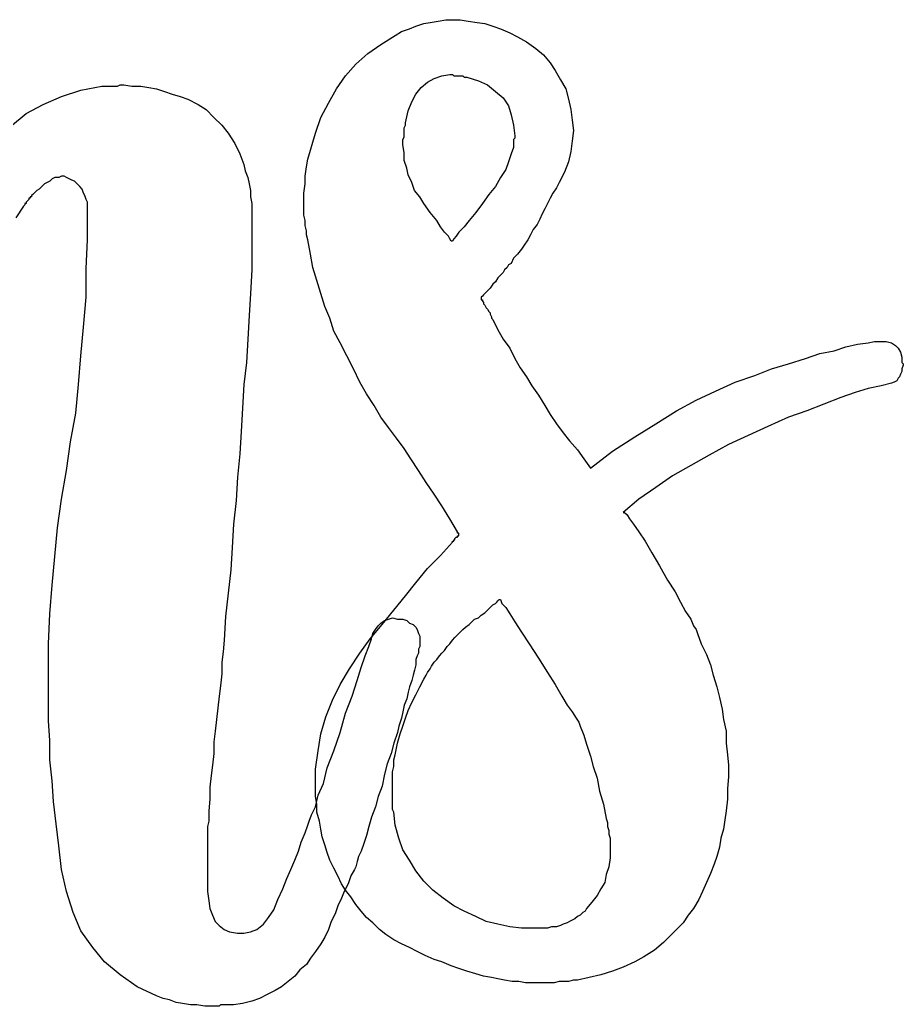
# Model space of a CAD drawing. Extents: x -3.57 to 4.11, y -0.34 to 0.79.
# Drawn here: x 3.45 to 4.112, y -0.197 to 0.542 of the extents above; entities that cross this region are included whole.
import ezdxf

# ---------------------------------------------------------------- set-up
doc = ezdxf.new("R2010")
doc.units = 0

msp = doc.modelspace()

# ---------------------------------------------------------------- linework, layer by layer
at = {"color": 0}
for p, q in [((3.752441, 0.539063, 0.5), (3.757324, 0.540039, 0.5)), ((3.757324, 0.540039, 0.5), (3.763184, 0.541016, 0.5)), ((3.763184, 0.541016, 0.5), (3.769043, 0.541992, 0.5)), ((3.769043, 0.541992, 0.5), (3.773926, 0.541992, 0.5)), ((3.773926, 0.541992, 0.5), (3.779785, 0.541992, 0.5)), ((3.779785, 0.541992, 0.5), (3.785645, 0.541016, 0.5)), ((3.785645, 0.541016, 0.5), (3.79248, 0.540039, 0.5)), ((3.79248, 0.540039, 0.5), (3.79834, 0.539063, 0.5)), ((3.730957, 0.530273, 0.5), (3.73584, 0.533203, 0.5)), ((3.73584, 0.533203, 0.5), (3.741699, 0.535156, 0.5)), ((3.741699, 0.535156, 0.5), (3.746582, 0.537109, 0.5)), ((3.746582, 0.537109, 0.5), (3.752441, 0.539063, 0.5)), ((3.79834, 0.539063, 0.5), (3.804199, 0.537109, 0.5)), ((3.804199, 0.537109, 0.5), (3.810059, 0.535156, 0.5)), ((3.810059, 0.535156, 0.5), (3.816895, 0.532227, 0.5)), ((3.720215, 0.523438, 0.5), (3.730957, 0.530273, 0.5)), ((3.816895, 0.532227, 0.5), (3.822754, 0.529297, 0.5)), ((3.822754, 0.529297, 0.5), (3.82959, 0.525391, 0.5)), ((3.82959, 0.525391, 0.5), (3.836426, 0.520508, 0.5)), ((3.710449, 0.516602, 0.5), (3.720215, 0.523438, 0.5)), ((3.836426, 0.520508, 0.5), (3.842285, 0.515625, 0.5)), ((3.70166, 0.508789, 0.5), (3.710449, 0.516602, 0.5)), ((3.842285, 0.515625, 0.5), (3.847168, 0.509766, 0.5)), ((3.693848, 0.5, 0.5), (3.70166, 0.508789, 0.5)), ((3.847168, 0.509766, 0.5), (3.851074, 0.503906, 0.5)), ((3.851074, 0.503906, 0.5), (3.85498, 0.49707, 0.5)), ((3.687012, 0.490234, 0.5), (3.693848, 0.5, 0.5)), ((3.755371, 0.495117, 0.5), (3.760254, 0.498047, 0.5)), ((3.760254, 0.498047, 0.5), (3.766113, 0.5, 0.5)), ((3.766113, 0.5, 0.5), (3.771973, 0.500977, 0.5)), ((3.771973, 0.500977, 0.5), (3.773926, 0.500977, 0.5)), ((3.773926, 0.500977, 0.5), (3.774902, 0.5, 0.5)), ((3.774902, 0.5, 0.5), (3.776855, 0.5, 0.5)), ((3.776855, 0.5, 0.5), (3.777832, 0.5, 0.5)), ((3.777832, 0.5, 0.5), (3.779785, 0.5, 0.5)), ((3.779785, 0.5, 0.5), (3.781738, 0.5, 0.5)), ((3.781738, 0.5, 0.5), (3.782715, 0.499023, 0.5)), ((3.782715, 0.499023, 0.5), (3.784668, 0.499023, 0.5)), ((3.784668, 0.499023, 0.5), (3.793457, 0.496094, 0.5)), ((3.793457, 0.496094, 0.5), (3.800293, 0.493164, 0.5)), ((3.85498, 0.49707, 0.5), (3.858887, 0.490234, 0.5)), ((3.480957, 0.484375, 0.5), (3.495605, 0.489258, 0.5)), ((3.495605, 0.489258, 0.5), (3.51123, 0.492188, 0.5)), ((3.51123, 0.492188, 0.5), (3.513184, 0.492188, 0.5)), ((3.513184, 0.492188, 0.5), (3.515137, 0.492188, 0.5)), ((3.515137, 0.492188, 0.5), (3.51709, 0.492188, 0.5)), ((3.51709, 0.492188, 0.5), (3.519043, 0.492188, 0.5)), ((3.519043, 0.492188, 0.5), (3.520996, 0.492188, 0.5)), ((3.520996, 0.492188, 0.5), (3.522949, 0.492188, 0.5)), ((3.522949, 0.492188, 0.5), (3.524902, 0.493164, 0.5)), ((3.524902, 0.493164, 0.5), (3.527832, 0.493164, 0.5)), ((3.527832, 0.493164, 0.5), (3.533691, 0.492188, 0.5)), ((3.533691, 0.492188, 0.5), (3.540527, 0.492188, 0.5)), ((3.540527, 0.492188, 0.5), (3.546387, 0.491211, 0.5)), ((3.546387, 0.491211, 0.5), (3.552246, 0.490234, 0.5)), ((3.552246, 0.490234, 0.5), (3.558105, 0.488281, 0.5)), ((3.558105, 0.488281, 0.5), (3.563965, 0.486328, 0.5)), ((3.681152, 0.479492, 0.5), (3.687012, 0.490234, 0.5)), ((3.746582, 0.486328, 0.5), (3.750488, 0.491211, 0.5)), ((3.750488, 0.491211, 0.5), (3.755371, 0.495117, 0.5)), ((3.800293, 0.493164, 0.5), (3.806152, 0.488281, 0.5)), ((3.806152, 0.488281, 0.5), (3.812012, 0.483398, 0.5)), ((3.858887, 0.490234, 0.5), (3.86084, 0.482422, 0.5)), ((3.467285, 0.478516, 0.5), (3.480957, 0.484375, 0.5)), ((3.563965, 0.486328, 0.5), (3.569824, 0.484375, 0.5)), ((3.569824, 0.484375, 0.5), (3.575684, 0.482422, 0.5)), ((3.575684, 0.482422, 0.5), (3.583496, 0.478516, 0.5)), ((3.743652, 0.480469, 0.5), (3.746582, 0.486328, 0.5)), ((3.812012, 0.483398, 0.5), (3.815918, 0.477539, 0.5)), ((3.86084, 0.482422, 0.5), (3.862793, 0.474609, 0.5)), ((3.45459, 0.47168, 0.5), (3.467285, 0.478516, 0.5)), ((3.583496, 0.478516, 0.5), (3.589355, 0.474609, 0.5)), ((3.589355, 0.474609, 0.5), (3.595215, 0.46875, 0.5)), ((3.675293, 0.46875, 0.5), (3.681152, 0.479492, 0.5)), ((3.73877, 0.464844, 0.5), (3.740723, 0.473633, 0.5)), ((3.740723, 0.473633, 0.5), (3.743652, 0.480469, 0.5)), ((3.815918, 0.477539, 0.5), (3.817871, 0.470703, 0.5)), ((3.862793, 0.474609, 0.5), (3.86377, 0.466797, 0.5)), ((3.442871, 0.461914, 0.5), (3.45459, 0.47168, 0.5)), ((3.595215, 0.46875, 0.5), (3.601074, 0.462891, 0.5)), ((3.671387, 0.457031, 0.5), (3.675293, 0.46875, 0.5)), ((3.817871, 0.470703, 0.5), (3.819824, 0.462891, 0.5)), ((3.86377, 0.466797, 0.5), (3.864746, 0.458984, 0.5)), ((3.601074, 0.462891, 0.5), (3.605957, 0.457031, 0.5)), ((3.737793, 0.460938, 0.5), (3.73877, 0.462891, 0.5)), ((3.737793, 0.458984, 0.5), (3.737793, 0.460938, 0.5)), ((3.737793, 0.457031, 0.5), (3.737793, 0.458984, 0.5)), ((3.73877, 0.462891, 0.5), (3.73877, 0.464844, 0.5)), ((3.819824, 0.462891, 0.5), (3.820801, 0.455078, 0.5)), ((3.864746, 0.458984, 0.5), (3.86377, 0.451172, 0.5)), ((3.605957, 0.457031, 0.5), (3.61084, 0.449219, 0.5)), ((3.669434, 0.450195, 0.5), (3.671387, 0.457031, 0.5)), ((3.736816, 0.452148, 0.5), (3.737793, 0.454102, 0.5)), ((3.736816, 0.450195, 0.5), (3.736816, 0.452148, 0.5)), ((3.737793, 0.454102, 0.5), (3.737793, 0.457031, 0.5)), ((3.820801, 0.453125, 0.5), (3.819824, 0.452148, 0.5)), ((3.819824, 0.452148, 0.5), (3.819824, 0.446289, 0.5)), ((3.819824, 0.452148, 0.5), (3.819824, 0.452148, 0.5)), ((3.820801, 0.455078, 0.5), (3.820801, 0.454102, 0.5)), ((3.820801, 0.454102, 0.5), (3.820801, 0.454102, 0.5)), ((3.820801, 0.454102, 0.5), (3.820801, 0.453125, 0.5)), ((3.820801, 0.453125, 0.5), (3.820801, 0.453125, 0.5)), ((3.86377, 0.451172, 0.5), (3.862793, 0.443359, 0.5)), ((3.61084, 0.449219, 0.5), (3.614746, 0.441406, 0.5)), ((3.665527, 0.4375, 0.5), (3.66748, 0.444336, 0.5)), ((3.66748, 0.444336, 0.5), (3.669434, 0.450195, 0.5)), ((3.736816, 0.448242, 0.5), (3.736816, 0.450195, 0.5)), ((3.737793, 0.442383, 0.5), (3.736816, 0.448242, 0.5)), ((3.819824, 0.446289, 0.5), (3.817871, 0.441406, 0.5)), ((3.614746, 0.441406, 0.5), (3.617676, 0.433594, 0.5)), ((3.664551, 0.431641, 0.5), (3.665527, 0.4375, 0.5)), ((3.737793, 0.436523, 0.5), (3.737793, 0.442383, 0.5)), ((3.739746, 0.430664, 0.5), (3.737793, 0.436523, 0.5)), ((3.817871, 0.441406, 0.5), (3.815918, 0.435547, 0.5)), ((3.862793, 0.443359, 0.5), (3.86084, 0.435547, 0.5)), ((3.617676, 0.433594, 0.5), (3.618652, 0.428711, 0.5)), ((3.663574, 0.424805, 0.5), (3.664551, 0.431641, 0.5)), ((3.740723, 0.425781, 0.5), (3.739746, 0.430664, 0.5)), ((3.813965, 0.429688, 0.5), (3.810059, 0.423828, 0.5)), ((3.815918, 0.435547, 0.5), (3.813965, 0.429688, 0.5)), ((3.86084, 0.435547, 0.5), (3.85791, 0.427734, 0.5)), ((3.474121, 0.422852, 0.5), (3.472168, 0.420898, 0.5)), ((3.476074, 0.423828, 0.5), (3.474121, 0.422852, 0.5)), ((3.479004, 0.423828, 0.5), (3.476074, 0.423828, 0.5)), ((3.480957, 0.424805, 0.5), (3.479004, 0.423828, 0.5)), ((3.48291, 0.424805, 0.5), (3.480957, 0.424805, 0.5)), ((3.484863, 0.423828, 0.5), (3.48291, 0.424805, 0.5)), ((3.486816, 0.422852, 0.5), (3.484863, 0.423828, 0.5)), ((3.48877, 0.421875, 0.5), (3.486816, 0.422852, 0.5)), ((3.490723, 0.420898, 0.5), (3.48877, 0.421875, 0.5)), ((3.618652, 0.428711, 0.5), (3.620605, 0.423828, 0.5)), ((3.620605, 0.423828, 0.5), (3.621582, 0.418945, 0.5)), ((3.663574, 0.418945, 0.5), (3.663574, 0.424805, 0.5)), ((3.743652, 0.419922, 0.5), (3.740723, 0.425781, 0.5)), ((3.810059, 0.423828, 0.5), (3.806152, 0.416992, 0.5)), ((3.85791, 0.427734, 0.5), (3.854004, 0.419922, 0.5)), ((3.462402, 0.414063, 0.5), (3.460449, 0.412109, 0.5)), ((3.464355, 0.415039, 0.5), (3.462402, 0.414063, 0.5)), ((3.466309, 0.416992, 0.5), (3.464355, 0.415039, 0.5)), ((3.468262, 0.418945, 0.5), (3.466309, 0.416992, 0.5)), ((3.470215, 0.419922, 0.5), (3.468262, 0.418945, 0.5)), ((3.472168, 0.420898, 0.5), (3.470215, 0.419922, 0.5)), ((3.492676, 0.418945, 0.5), (3.490723, 0.420898, 0.5)), ((3.494629, 0.416992, 0.5), (3.492676, 0.418945, 0.5)), ((3.496582, 0.415039, 0.5), (3.494629, 0.416992, 0.5)), ((3.497559, 0.412109, 0.5), (3.496582, 0.415039, 0.5)), ((3.621582, 0.418945, 0.5), (3.622559, 0.414063, 0.5)), ((3.622559, 0.414063, 0.5), (3.622559, 0.40918, 0.5)), ((3.662598, 0.412109, 0.5), (3.663574, 0.418945, 0.5)), ((3.745605, 0.414063, 0.5), (3.743652, 0.419922, 0.5)), ((3.749512, 0.40918, 0.5), (3.745605, 0.414063, 0.5)), ((3.806152, 0.416992, 0.5), (3.80127, 0.411133, 0.5)), ((3.852051, 0.416016, 0.5), (3.849121, 0.412109, 0.5)), ((3.854004, 0.419922, 0.5), (3.852051, 0.416016, 0.5)), ((3.456543, 0.407227, 0.5), (3.455566, 0.40625, 0.5)), ((3.45752, 0.408203, 0.5), (3.456543, 0.408203, 0.5)), ((3.456543, 0.408203, 0.5), (3.456543, 0.407227, 0.5)), ((3.458496, 0.40918, 0.5), (3.45752, 0.40918, 0.5)), ((3.45752, 0.40918, 0.5), (3.45752, 0.408203, 0.5)), ((3.459473, 0.411133, 0.5), (3.458496, 0.410156, 0.5)), ((3.458496, 0.410156, 0.5), (3.458496, 0.40918, 0.5)), ((3.460449, 0.412109, 0.5), (3.459473, 0.411133, 0.5)), ((3.459473, 0.411133, 0.5), (3.459473, 0.411133, 0.5)), ((3.498535, 0.410156, 0.5), (3.497559, 0.412109, 0.5)), ((3.499512, 0.407227, 0.5), (3.498535, 0.410156, 0.5)), ((3.500488, 0.405273, 0.5), (3.499512, 0.407227, 0.5)), ((3.622559, 0.40918, 0.5), (3.623535, 0.404297, 0.5)), ((3.662598, 0.40625, 0.5), (3.662598, 0.412109, 0.5)), ((3.752441, 0.404297, 0.5), (3.749512, 0.40918, 0.5)), ((3.80127, 0.411133, 0.5), (3.796387, 0.404297, 0.5)), ((3.847168, 0.408203, 0.5), (3.845215, 0.404297, 0.5)), ((3.849121, 0.412109, 0.5), (3.847168, 0.408203, 0.5)), ((3.452637, 0.402344, 0.5), (3.446777, 0.393555, 0.5)), ((3.453613, 0.40332, 0.5), (3.452637, 0.402344, 0.5)), ((3.452637, 0.402344, 0.5), (3.452637, 0.402344, 0.5)), ((3.45459, 0.404297, 0.5), (3.453613, 0.404297, 0.5)), ((3.453613, 0.404297, 0.5), (3.453613, 0.40332, 0.5)), ((3.455566, 0.40625, 0.5), (3.45459, 0.405273, 0.5)), ((3.45459, 0.405273, 0.5), (3.45459, 0.404297, 0.5)), ((3.455566, 0.40625, 0.5), (3.455566, 0.40625, 0.5)), ((3.500488, 0.402344, 0.5), (3.500488, 0.405273, 0.5)), ((3.500488, 0.399414, 0.5), (3.500488, 0.402344, 0.5)), ((3.500488, 0.396484, 0.5), (3.500488, 0.399414, 0.5)), ((3.623535, 0.404297, 0.5), (3.623535, 0.399414, 0.5)), ((3.623535, 0.399414, 0.5), (3.623535, 0.394531, 0.5)), ((3.662598, 0.402344, 0.5), (3.662598, 0.40625, 0.5)), ((3.662598, 0.398438, 0.5), (3.662598, 0.402344, 0.5)), ((3.757324, 0.397461, 0.5), (3.752441, 0.404297, 0.5)), ((3.796387, 0.404297, 0.5), (3.791504, 0.397461, 0.5)), ((3.843262, 0.400391, 0.5), (3.841309, 0.396484, 0.5)), ((3.845215, 0.404297, 0.5), (3.843262, 0.400391, 0.5)), ((3.500488, 0.393555, 0.5), (3.500488, 0.396484, 0.5)), ((3.500488, 0.390625, 0.5), (3.500488, 0.393555, 0.5)), ((3.623535, 0.394531, 0.5), (3.623535, 0.388672, 0.5)), ((3.662598, 0.395508, 0.5), (3.662598, 0.398438, 0.5)), ((3.663574, 0.391602, 0.5), (3.662598, 0.395508, 0.5)), ((3.762207, 0.391602, 0.5), (3.757324, 0.397461, 0.5)), ((3.791504, 0.397461, 0.5), (3.786621, 0.391602, 0.5)), ((3.839355, 0.392578, 0.5), (3.837402, 0.388672, 0.5)), ((3.841309, 0.396484, 0.5), (3.839355, 0.392578, 0.5)), ((3.500488, 0.387695, 0.5), (3.500488, 0.390625, 0.5)), ((3.500488, 0.384766, 0.5), (3.500488, 0.387695, 0.5)), ((3.500488, 0.381836, 0.5), (3.500488, 0.384766, 0.5)), ((3.623535, 0.388672, 0.5), (3.623535, 0.383789, 0.5)), ((3.663574, 0.387695, 0.5), (3.663574, 0.391602, 0.5)), ((3.664551, 0.383789, 0.5), (3.663574, 0.387695, 0.5)), ((3.765137, 0.386719, 0.5), (3.762207, 0.391602, 0.5)), ((3.768066, 0.382813, 0.5), (3.765137, 0.386719, 0.5)), ((3.782715, 0.386719, 0.5), (3.778809, 0.382813, 0.5)), ((3.786621, 0.391602, 0.5), (3.782715, 0.386719, 0.5)), ((3.834473, 0.384766, 0.5), (3.83252, 0.380859, 0.5)), ((3.837402, 0.388672, 0.5), (3.834473, 0.384766, 0.5)), ((3.500488, 0.379883, 0.5), (3.500488, 0.381836, 0.5)), ((3.500488, 0.376953, 0.5), (3.500488, 0.379883, 0.5)), ((3.623535, 0.383789, 0.5), (3.623535, 0.378906, 0.5)), ((3.623535, 0.378906, 0.5), (3.623535, 0.374023, 0.5)), ((3.664551, 0.380859, 0.5), (3.664551, 0.383789, 0.5)), ((3.665527, 0.376953, 0.5), (3.664551, 0.380859, 0.5)), ((3.770996, 0.379883, 0.5), (3.768066, 0.382813, 0.5)), ((3.771973, 0.37793, 0.5), (3.770996, 0.379883, 0.5)), ((3.772949, 0.375977, 0.5), (3.771973, 0.37793, 0.5)), ((3.774902, 0.37793, 0.5), (3.773926, 0.375977, 0.5)), ((3.776855, 0.379883, 0.5), (3.774902, 0.37793, 0.5)), ((3.778809, 0.382813, 0.5), (3.776855, 0.379883, 0.5)), ((3.83252, 0.380859, 0.5), (3.830566, 0.376953, 0.5)), ((3.499512, 0.355469, 0.5), (3.500488, 0.376953, 0.5)), ((3.623535, 0.374023, 0.5), (3.623535, 0.369141, 0.5)), ((3.66748, 0.366211, 0.5), (3.665527, 0.376953, 0.5)), ((3.773926, 0.375977, 0.5), (3.772949, 0.375977, 0.5)), ((3.773926, 0.375977, 0.5), (3.773926, 0.375977, 0.5)), ((3.825684, 0.370117, 0.5), (3.822754, 0.366211, 0.5)), ((3.827637, 0.373047, 0.5), (3.825684, 0.370117, 0.5)), ((3.830566, 0.376953, 0.5), (3.827637, 0.373047, 0.5)), ((3.623535, 0.369141, 0.5), (3.623535, 0.364258, 0.5)), ((3.623535, 0.364258, 0.5), (3.623535, 0.359375, 0.5)), ((3.669434, 0.356445, 0.5), (3.66748, 0.366211, 0.5)), ((3.819824, 0.363281, 0.5), (3.817871, 0.359375, 0.5)), ((3.822754, 0.366211, 0.5), (3.819824, 0.363281, 0.5)), ((3.499512, 0.333984, 0.5), (3.499512, 0.355469, 0.5)), ((3.623535, 0.359375, 0.5), (3.623535, 0.354492, 0.5)), ((3.672363, 0.34668, 0.5), (3.669434, 0.356445, 0.5)), ((3.814941, 0.356445, 0.5), (3.812988, 0.354492, 0.5)), ((3.815918, 0.358398, 0.5), (3.814941, 0.356445, 0.5)), ((3.817871, 0.359375, 0.5), (3.815918, 0.358398, 0.5)), ((3.623535, 0.354492, 0.5), (3.622559, 0.336914, 0.5)), ((3.808105, 0.348633, 0.5), (3.806152, 0.345703, 0.5)), ((3.810059, 0.350586, 0.5), (3.808105, 0.348633, 0.5)), ((3.812012, 0.352539, 0.5), (3.810059, 0.350586, 0.5)), ((3.812988, 0.354492, 0.5), (3.812012, 0.352539, 0.5)), ((3.675293, 0.336914, 0.5), (3.672363, 0.34668, 0.5)), ((3.802246, 0.34082, 0.5), (3.800293, 0.338867, 0.5)), ((3.804199, 0.34375, 0.5), (3.802246, 0.34082, 0.5)), ((3.806152, 0.345703, 0.5), (3.804199, 0.34375, 0.5)), ((3.497559, 0.311523, 0.5), (3.499512, 0.333984, 0.5)), ((3.622559, 0.336914, 0.5), (3.621582, 0.320313, 0.5)), ((3.678223, 0.327148, 0.5), (3.675293, 0.336914, 0.5)), ((3.796387, 0.334961, 0.5), (3.79541, 0.333984, 0.5)), ((3.79541, 0.333984, 0.5), (3.79541, 0.333008, 0.5)), ((3.79541, 0.333008, 0.5), (3.79541, 0.333008, 0.5)), ((3.79541, 0.333008, 0.5), (3.79541, 0.333008, 0.5)), ((3.79541, 0.333008, 0.5), (3.79541, 0.332031, 0.5)), ((3.797363, 0.335938, 0.5), (3.796387, 0.334961, 0.5)), ((3.79834, 0.336914, 0.5), (3.797363, 0.335938, 0.5)), ((3.800293, 0.338867, 0.5), (3.79834, 0.336914, 0.5)), ((3.682129, 0.318359, 0.5), (3.678223, 0.327148, 0.5)), ((3.79541, 0.332031, 0.5), (3.796387, 0.332031, 0.5)), ((3.796387, 0.332031, 0.5), (3.796387, 0.331055, 0.5)), ((3.796387, 0.331055, 0.5), (3.797363, 0.330078, 0.5)), ((3.797363, 0.330078, 0.5), (3.797363, 0.329102, 0.5)), ((3.797363, 0.329102, 0.5), (3.79834, 0.328125, 0.5)), ((3.79834, 0.328125, 0.5), (3.799316, 0.326172, 0.5)), ((3.799316, 0.326172, 0.5), (3.800293, 0.325195, 0.5)), ((3.621582, 0.320313, 0.5), (3.620605, 0.302734, 0.5)), ((3.685059, 0.308594, 0.5), (3.682129, 0.318359, 0.5)), ((3.800293, 0.325195, 0.5), (3.80127, 0.323242, 0.5)), ((3.80127, 0.323242, 0.5), (3.802246, 0.322266, 0.5)), ((3.802246, 0.322266, 0.5), (3.802246, 0.321289, 0.5)), ((3.802246, 0.321289, 0.5), (3.803223, 0.319336, 0.5)), ((3.803223, 0.319336, 0.5), (3.803223, 0.318359, 0.5)), ((3.803223, 0.318359, 0.5), (3.804199, 0.317383, 0.5)), ((3.495605, 0.290039, 0.5), (3.497559, 0.311523, 0.5)), ((3.804199, 0.317383, 0.5), (3.808105, 0.30957, 0.5)), ((3.689941, 0.299805, 0.5), (3.685059, 0.308594, 0.5)), ((3.808105, 0.30957, 0.5), (3.812012, 0.302734, 0.5)), ((3.620605, 0.302734, 0.5), (3.619629, 0.285156, 0.5)), ((3.694824, 0.290039, 0.5), (3.689941, 0.299805, 0.5)), ((3.812012, 0.302734, 0.5), (3.816895, 0.295898, 0.5)), ((3.816895, 0.295898, 0.5), (3.820801, 0.288086, 0.5)), ((4.060059, 0.293945, 0.5), (4.068848, 0.296875, 0.5)), ((4.068848, 0.296875, 0.5), (4.077637, 0.298828, 0.5)), ((4.077637, 0.298828, 0.5), (4.085449, 0.299805, 0.5)), ((4.085449, 0.299805, 0.5), (4.090332, 0.300781, 0.5)), ((4.090332, 0.300781, 0.5), (4.095215, 0.300781, 0.5)), ((4.095215, 0.300781, 0.5), (4.099121, 0.300781, 0.5)), ((4.099121, 0.300781, 0.5), (4.103027, 0.299805, 0.5)), ((4.103027, 0.299805, 0.5), (4.105957, 0.297852, 0.5)), ((4.105957, 0.297852, 0.5), (4.10791, 0.295898, 0.5)), ((4.10791, 0.295898, 0.5), (4.109863, 0.292969, 0.5)), ((3.493652, 0.268555, 0.5), (3.495605, 0.290039, 0.5)), ((3.699707, 0.280273, 0.5), (3.694824, 0.290039, 0.5)), ((4.038574, 0.288086, 0.5), (4.049316, 0.291992, 0.5)), ((4.049316, 0.291992, 0.5), (4.060059, 0.293945, 0.5)), ((4.109863, 0.292969, 0.5), (4.11084, 0.289063, 0.5)), ((4.11084, 0.289063, 0.5), (4.11084, 0.288086, 0.5)), ((3.619629, 0.285156, 0.5), (3.617676, 0.268555, 0.5)), ((3.820801, 0.288086, 0.5), (3.824707, 0.28125, 0.5)), ((3.824707, 0.28125, 0.5), (3.82959, 0.274414, 0.5)), ((4.013184, 0.280273, 0.5), (4.025879, 0.28418, 0.5)), ((4.025879, 0.28418, 0.5), (4.038574, 0.288086, 0.5)), ((4.11084, 0.288086, 0.5), (4.11084, 0.287109, 0.5)), ((4.11084, 0.287109, 0.5), (4.11084, 0.286133, 0.5)), ((4.11084, 0.286133, 0.5), (4.11084, 0.286133, 0.5)), ((4.11084, 0.286133, 0.5), (4.11084, 0.285156, 0.5)), ((4.11084, 0.285156, 0.5), (4.111816, 0.28418, 0.5)), ((4.111816, 0.283203, 0.5), (4.11084, 0.280273, 0.5)), ((4.111816, 0.28418, 0.5), (4.111816, 0.283203, 0.5)), ((4.111816, 0.283203, 0.5), (4.111816, 0.283203, 0.5)), ((3.70459, 0.270508, 0.5), (3.699707, 0.280273, 0.5)), ((3.82959, 0.274414, 0.5), (3.833496, 0.267578, 0.5)), ((3.98584, 0.270508, 0.5), (4.000488, 0.275391, 0.5)), ((4.000488, 0.275391, 0.5), (4.013184, 0.280273, 0.5)), ((4.108887, 0.274414, 0.5), (4.10791, 0.273438, 0.5)), ((4.109863, 0.276367, 0.5), (4.108887, 0.274414, 0.5)), ((4.11084, 0.27832, 0.5), (4.109863, 0.276367, 0.5)), ((4.11084, 0.280273, 0.5), (4.11084, 0.27832, 0.5)), ((3.491699, 0.24707, 0.5), (3.493652, 0.268555, 0.5)), ((3.617676, 0.268555, 0.5), (3.616699, 0.250977, 0.5)), ((3.709473, 0.261719, 0.5), (3.70459, 0.270508, 0.5)), ((3.833496, 0.267578, 0.5), (3.838379, 0.260742, 0.5)), ((3.971191, 0.263672, 0.5), (3.98584, 0.270508, 0.5)), ((4.095215, 0.267578, 0.5), (4.085449, 0.265625, 0.5)), ((4.103027, 0.269531, 0.5), (4.095215, 0.267578, 0.5)), ((4.10498, 0.270508, 0.5), (4.103027, 0.269531, 0.5)), ((4.106934, 0.271484, 0.5), (4.10498, 0.270508, 0.5)), ((4.10791, 0.273438, 0.5), (4.106934, 0.271484, 0.5)), ((3.715332, 0.25293, 0.5), (3.709473, 0.261719, 0.5)), ((3.838379, 0.260742, 0.5), (3.843262, 0.25293, 0.5)), ((3.956543, 0.256836, 0.5), (3.971191, 0.263672, 0.5)), ((4.064941, 0.258789, 0.5), (4.052246, 0.253906, 0.5)), ((4.075684, 0.262695, 0.5), (4.064941, 0.258789, 0.5)), ((4.085449, 0.265625, 0.5), (4.075684, 0.262695, 0.5)), ((3.720215, 0.244141, 0.5), (3.715332, 0.25293, 0.5)), ((3.843262, 0.25293, 0.5), (3.847168, 0.246094, 0.5)), ((3.941895, 0.249023, 0.5), (3.956543, 0.256836, 0.5)), ((4.052246, 0.253906, 0.5), (4.039551, 0.249023, 0.5)), ((3.487793, 0.225586, 0.5), (3.491699, 0.24707, 0.5)), ((3.616699, 0.250977, 0.5), (3.615723, 0.233398, 0.5)), ((3.726074, 0.236328, 0.5), (3.720215, 0.244141, 0.5)), ((3.847168, 0.246094, 0.5), (3.852051, 0.239258, 0.5)), ((3.92627, 0.239258, 0.5), (3.941895, 0.249023, 0.5)), ((4.025879, 0.244141, 0.5), (4.010254, 0.237305, 0.5)), ((4.039551, 0.249023, 0.5), (4.025879, 0.244141, 0.5)), ((3.852051, 0.239258, 0.5), (3.856934, 0.232422, 0.5)), ((3.910645, 0.229492, 0.5), (3.92627, 0.239258, 0.5)), ((4.010254, 0.237305, 0.5), (3.995605, 0.230469, 0.5)), ((3.615723, 0.233398, 0.5), (3.614746, 0.216797, 0.5)), ((3.731934, 0.228516, 0.5), (3.726074, 0.236328, 0.5)), ((3.856934, 0.232422, 0.5), (3.861816, 0.226563, 0.5)), ((3.894043, 0.21875, 0.5), (3.910645, 0.229492, 0.5)), ((3.995605, 0.230469, 0.5), (3.980957, 0.223633, 0.5)), ((3.484863, 0.204102, 0.5), (3.487793, 0.225586, 0.5)), ((3.737793, 0.220703, 0.5), (3.731934, 0.228516, 0.5)), ((3.861816, 0.226563, 0.5), (3.867676, 0.219727, 0.5)), ((3.980957, 0.223633, 0.5), (3.966309, 0.21582, 0.5)), ((3.614746, 0.216797, 0.5), (3.612793, 0.199219, 0.5)), ((3.742676, 0.212891, 0.5), (3.737793, 0.220703, 0.5)), ((3.867676, 0.219727, 0.5), (3.872559, 0.212891, 0.5)), ((3.877441, 0.206055, 0.5), (3.894043, 0.21875, 0.5)), ((3.966309, 0.21582, 0.5), (3.952637, 0.208008, 0.5)), ((3.748535, 0.204102, 0.5), (3.742676, 0.212891, 0.5)), ((3.872559, 0.212891, 0.5), (3.877441, 0.206055, 0.5)), ((3.952637, 0.208008, 0.5), (3.938965, 0.200195, 0.5)), ((3.480957, 0.182617, 0.5), (3.484863, 0.204102, 0.5)), ((3.754395, 0.195313, 0.5), (3.748535, 0.204102, 0.5)), ((3.938965, 0.200195, 0.5), (3.92627, 0.191406, 0.5)), ((3.612793, 0.199219, 0.5), (3.611816, 0.181641, 0.5)), ((3.760254, 0.186523, 0.5), (3.754395, 0.195313, 0.5)), ((3.766113, 0.177734, 0.5), (3.760254, 0.186523, 0.5)), ((3.92627, 0.191406, 0.5), (3.913574, 0.182617, 0.5)), ((3.478027, 0.161133, 0.5), (3.480957, 0.182617, 0.5)), ((3.611816, 0.181641, 0.5), (3.609863, 0.164063, 0.5)), ((3.771973, 0.167969, 0.5), (3.766113, 0.177734, 0.5)), ((3.913574, 0.182617, 0.5), (3.901855, 0.172852, 0.5)), ((3.901855, 0.172852, 0.5), (3.902832, 0.172852, 0.5)), ((3.902832, 0.172852, 0.5), (3.904785, 0.170898, 0.5)), ((3.904785, 0.170898, 0.5), (3.906738, 0.167969, 0.5)), ((3.609863, 0.164063, 0.5), (3.608887, 0.146484, 0.5)), ((3.777832, 0.158203, 0.5), (3.771973, 0.167969, 0.5)), ((3.906738, 0.167969, 0.5), (3.909668, 0.164063, 0.5)), ((3.909668, 0.164063, 0.5), (3.913574, 0.158203, 0.5)), ((3.476074, 0.139648, 0.5), (3.478027, 0.161133, 0.5)), ((3.777832, 0.158203, 0.5), (3.777832, 0.158203, 0.5)), ((3.777832, 0.158203, 0.5), (3.777832, 0.158203, 0.5)), ((3.777832, 0.157227, 0.5), (3.777832, 0.158203, 0.5)), ((3.777832, 0.158203, 0.5), (3.777832, 0.158203, 0.5)), ((3.777832, 0.158203, 0.5), (3.777832, 0.158203, 0.5)), ((3.778809, 0.157227, 0.5), (3.777832, 0.157227, 0.5)), ((3.777832, 0.154297, 0.5), (3.777832, 0.155273, 0.5)), ((3.777832, 0.155273, 0.5), (3.778809, 0.155273, 0.5)), ((3.778809, 0.15625, 0.5), (3.778809, 0.157227, 0.5)), ((3.778809, 0.157227, 0.5), (3.778809, 0.157227, 0.5)), ((3.778809, 0.157227, 0.5), (3.778809, 0.157227, 0.5)), ((3.778809, 0.155273, 0.5), (3.778809, 0.15625, 0.5)), ((3.778809, 0.15625, 0.5), (3.778809, 0.15625, 0.5)), ((3.778809, 0.15625, 0.5), (3.778809, 0.15625, 0.5)), ((3.778809, 0.155273, 0.5), (3.778809, 0.155273, 0.5)), ((3.913574, 0.158203, 0.5), (3.918457, 0.151367, 0.5)), ((3.765137, 0.140625, 0.5), (3.773926, 0.150391, 0.5)), ((3.773926, 0.150391, 0.5), (3.773926, 0.151367, 0.5)), ((3.773926, 0.151367, 0.5), (3.774902, 0.151367, 0.5)), ((3.773926, 0.150391, 0.5), (3.773926, 0.150391, 0.5)), ((3.773926, 0.150391, 0.5), (3.773926, 0.150391, 0.5)), ((3.774902, 0.151367, 0.5), (3.774902, 0.152344, 0.5)), ((3.774902, 0.152344, 0.5), (3.775879, 0.152344, 0.5)), ((3.775879, 0.15332, 0.5), (3.776855, 0.154297, 0.5)), ((3.775879, 0.152344, 0.5), (3.775879, 0.15332, 0.5)), ((3.776855, 0.154297, 0.5), (3.777832, 0.154297, 0.5)), ((3.918457, 0.151367, 0.5), (3.92334, 0.142578, 0.5)), ((3.608887, 0.146484, 0.5), (3.60791, 0.129883, 0.5)), ((3.755371, 0.130859, 0.5), (3.765137, 0.140625, 0.5)), ((3.92334, 0.142578, 0.5), (3.929199, 0.132813, 0.5)), ((3.474121, 0.118164, 0.5), (3.476074, 0.139648, 0.5)), ((3.60791, 0.129883, 0.5), (3.605957, 0.112305, 0.5)), ((3.746582, 0.120117, 0.5), (3.755371, 0.130859, 0.5)), ((3.929199, 0.132813, 0.5), (3.935059, 0.12207, 0.5)), ((3.73877, 0.110352, 0.5), (3.746582, 0.120117, 0.5)), ((3.935059, 0.12207, 0.5), (3.940918, 0.113281, 0.5)), ((3.472168, 0.09668, 0.5), (3.474121, 0.118164, 0.5)), ((3.605957, 0.112305, 0.5), (3.604004, 0.094727, 0.5)), ((3.940918, 0.113281, 0.5), (3.944824, 0.105469, 0.5)), ((3.72998, 0.099609, 0.5), (3.73877, 0.110352, 0.5)), ((3.802246, 0.101563, 0.5), (3.804199, 0.103516, 0.5)), ((3.804199, 0.103516, 0.5), (3.806152, 0.104492, 0.5)), ((3.806152, 0.104492, 0.5), (3.807129, 0.105469, 0.5)), ((3.807129, 0.105469, 0.5), (3.808105, 0.106445, 0.5)), ((3.808105, 0.106445, 0.5), (3.809082, 0.107422, 0.5)), ((3.809082, 0.107422, 0.5), (3.810059, 0.107422, 0.5)), ((3.809082, 0.107422, 0.5), (3.809082, 0.107422, 0.5)), ((3.810059, 0.107422, 0.5), (3.811035, 0.104492, 0.5)), ((3.810059, 0.107422, 0.5), (3.810059, 0.107422, 0.5)), ((3.811035, 0.104492, 0.5), (3.813965, 0.101563, 0.5)), ((3.944824, 0.105469, 0.5), (3.94873, 0.098633, 0.5)), ((3.471191, 0.074219, 0.5), (3.472168, 0.09668, 0.5)), ((3.721191, 0.088867, 0.5), (3.72998, 0.099609, 0.5)), ((3.79541, 0.095703, 0.5), (3.79834, 0.097656, 0.5)), ((3.79834, 0.097656, 0.5), (3.800293, 0.099609, 0.5)), ((3.800293, 0.099609, 0.5), (3.802246, 0.101563, 0.5)), ((3.813965, 0.101563, 0.5), (3.816895, 0.09668, 0.5)), ((3.816895, 0.09668, 0.5), (3.820801, 0.09082, 0.5)), ((3.94873, 0.098633, 0.5), (3.952637, 0.092773, 0.5)), ((3.604004, 0.094727, 0.5), (3.603027, 0.077148, 0.5)), ((3.712402, 0.078125, 0.5), (3.721191, 0.088867, 0.5)), ((3.718262, 0.087891, 0.5), (3.720215, 0.089844, 0.5)), ((3.720215, 0.089844, 0.5), (3.723145, 0.091797, 0.5)), ((3.723145, 0.091797, 0.5), (3.726074, 0.092773, 0.5)), ((3.726074, 0.092773, 0.5), (3.729004, 0.09375, 0.5)), ((3.729004, 0.09375, 0.5), (3.73291, 0.092773, 0.5)), ((3.73291, 0.092773, 0.5), (3.736816, 0.092773, 0.5)), ((3.736816, 0.092773, 0.5), (3.739746, 0.091797, 0.5)), ((3.739746, 0.091797, 0.5), (3.741699, 0.089844, 0.5)), ((3.741699, 0.089844, 0.5), (3.744629, 0.088867, 0.5)), ((3.744629, 0.088867, 0.5), (3.746582, 0.086914, 0.5)), ((3.783691, 0.086914, 0.5), (3.786621, 0.088867, 0.5)), ((3.786621, 0.088867, 0.5), (3.788574, 0.09082, 0.5)), ((3.788574, 0.09082, 0.5), (3.790527, 0.092773, 0.5)), ((3.790527, 0.092773, 0.5), (3.793457, 0.09375, 0.5)), ((3.793457, 0.09375, 0.5), (3.79541, 0.095703, 0.5)), ((3.820801, 0.09082, 0.5), (3.825684, 0.083008, 0.5)), ((3.952637, 0.092773, 0.5), (3.95459, 0.087891, 0.5)), ((3.713379, 0.078125, 0.5), (3.714355, 0.082031, 0.5)), ((3.714355, 0.082031, 0.5), (3.716309, 0.084961, 0.5)), ((3.716309, 0.084961, 0.5), (3.718262, 0.087891, 0.5)), ((3.746582, 0.086914, 0.5), (3.747559, 0.084961, 0.5)), ((3.747559, 0.084961, 0.5), (3.748535, 0.082031, 0.5)), ((3.748535, 0.082031, 0.5), (3.749512, 0.080078, 0.5)), ((3.777832, 0.081055, 0.5), (3.779785, 0.083008, 0.5)), ((3.779785, 0.083008, 0.5), (3.781738, 0.084961, 0.5)), ((3.781738, 0.084961, 0.5), (3.783691, 0.086914, 0.5)), ((3.825684, 0.083008, 0.5), (3.831543, 0.074219, 0.5)), ((3.95459, 0.087891, 0.5), (3.956543, 0.084961, 0.5)), ((3.956543, 0.084961, 0.5), (3.95752, 0.082031, 0.5)), ((3.95752, 0.082031, 0.5), (3.960449, 0.074219, 0.5)), ((3.471191, 0.052734, 0.5), (3.471191, 0.074219, 0.5)), ((3.603027, 0.077148, 0.5), (3.602051, 0.068359, 0.5)), ((3.70459, 0.067383, 0.5), (3.712402, 0.078125, 0.5)), ((3.711426, 0.072266, 0.5), (3.713379, 0.078125, 0.5)), ((3.749512, 0.080078, 0.5), (3.749512, 0.077148, 0.5)), ((3.749512, 0.077148, 0.5), (3.749512, 0.076172, 0.5)), ((3.749512, 0.076172, 0.5), (3.749512, 0.075195, 0.5)), ((3.749512, 0.075195, 0.5), (3.749512, 0.074219, 0.5)), ((3.749512, 0.075195, 0.5), (3.749512, 0.075195, 0.5)), ((3.749512, 0.074219, 0.5), (3.749512, 0.074219, 0.5)), ((3.749512, 0.074219, 0.5), (3.749512, 0.073242, 0.5)), ((3.77002, 0.072266, 0.5), (3.771973, 0.074219, 0.5)), ((3.771973, 0.074219, 0.5), (3.773926, 0.077148, 0.5)), ((3.773926, 0.077148, 0.5), (3.775879, 0.079102, 0.5)), ((3.775879, 0.079102, 0.5), (3.777832, 0.081055, 0.5)), ((3.831543, 0.074219, 0.5), (3.838379, 0.063477, 0.5)), ((3.960449, 0.074219, 0.5), (3.964355, 0.066406, 0.5)), ((3.602051, 0.068359, 0.5), (3.601074, 0.060547, 0.5)), ((3.696777, 0.055664, 0.5), (3.70459, 0.067383, 0.5)), ((3.708496, 0.06543, 0.5), (3.711426, 0.072266, 0.5)), ((3.748535, 0.067383, 0.5), (3.747559, 0.06543, 0.5)), ((3.749512, 0.072266, 0.5), (3.748535, 0.070313, 0.5)), ((3.748535, 0.070313, 0.5), (3.748535, 0.067383, 0.5)), ((3.749512, 0.073242, 0.5), (3.749512, 0.072266, 0.5)), ((3.749512, 0.073242, 0.5), (3.749512, 0.073242, 0.5)), ((3.76416, 0.06543, 0.5), (3.766113, 0.067383, 0.5)), ((3.766113, 0.067383, 0.5), (3.768066, 0.069336, 0.5)), ((3.768066, 0.069336, 0.5), (3.77002, 0.072266, 0.5)), ((3.601074, 0.060547, 0.5), (3.601074, 0.051758, 0.5)), ((3.705566, 0.056641, 0.5), (3.708496, 0.06543, 0.5)), ((3.747559, 0.06543, 0.5), (3.746582, 0.0625, 0.5)), ((3.746582, 0.0625, 0.5), (3.746582, 0.058594, 0.5)), ((3.758301, 0.057617, 0.5), (3.760254, 0.060547, 0.5)), ((3.760254, 0.060547, 0.5), (3.762207, 0.0625, 0.5)), ((3.762207, 0.0625, 0.5), (3.76416, 0.06543, 0.5)), ((3.838379, 0.063477, 0.5), (3.845215, 0.052734, 0.5)), ((3.964355, 0.066406, 0.5), (3.967285, 0.058594, 0.5)), ((3.471191, 0.030273, 0.5), (3.471191, 0.052734, 0.5)), ((3.601074, 0.051758, 0.5), (3.600098, 0.042969, 0.5)), ((3.689941, 0.043945, 0.5), (3.696777, 0.055664, 0.5)), ((3.702637, 0.046875, 0.5), (3.705566, 0.056641, 0.5)), ((3.745605, 0.054688, 0.5), (3.744629, 0.050781, 0.5)), ((3.746582, 0.058594, 0.5), (3.745605, 0.054688, 0.5)), ((3.754395, 0.050781, 0.5), (3.755371, 0.052734, 0.5)), ((3.755371, 0.052734, 0.5), (3.757324, 0.055664, 0.5)), ((3.757324, 0.055664, 0.5), (3.758301, 0.057617, 0.5)), ((3.845215, 0.052734, 0.5), (3.851074, 0.043945, 0.5)), ((3.967285, 0.058594, 0.5), (3.969238, 0.050781, 0.5)), ((3.69873, 0.035156, 0.5), (3.702637, 0.046875, 0.5)), ((3.743652, 0.046875, 0.5), (3.741699, 0.041992, 0.5)), ((3.744629, 0.050781, 0.5), (3.743652, 0.046875, 0.5)), ((3.749512, 0.041992, 0.5), (3.752441, 0.047852, 0.5)), ((3.752441, 0.047852, 0.5), (3.754395, 0.050781, 0.5)), ((3.969238, 0.050781, 0.5), (3.972168, 0.041992, 0.5)), ((3.600098, 0.042969, 0.5), (3.599121, 0.035156, 0.5)), ((3.684082, 0.032227, 0.5), (3.689941, 0.043945, 0.5)), ((3.740723, 0.038086, 0.5), (3.739746, 0.033203, 0.5)), ((3.741699, 0.041992, 0.5), (3.740723, 0.038086, 0.5)), ((3.746582, 0.036133, 0.5), (3.749512, 0.041992, 0.5)), ((3.851074, 0.043945, 0.5), (3.855957, 0.035156, 0.5)), ((3.972168, 0.041992, 0.5), (3.974121, 0.03418, 0.5)), ((3.471191, 0.016602, 0.5), (3.471191, 0.030273, 0.5)), ((3.599121, 0.035156, 0.5), (3.598145, 0.026367, 0.5)), ((3.679199, 0.019531, 0.5), (3.684082, 0.032227, 0.5)), ((3.693848, 0.022461, 0.5), (3.69873, 0.035156, 0.5)), ((3.739746, 0.033203, 0.5), (3.737793, 0.02832, 0.5)), ((3.740723, 0.024414, 0.5), (3.743652, 0.030273, 0.5)), ((3.743652, 0.030273, 0.5), (3.746582, 0.036133, 0.5)), ((3.855957, 0.035156, 0.5), (3.859863, 0.02832, 0.5)), ((3.974121, 0.03418, 0.5), (3.976074, 0.025391, 0.5)), ((3.598145, 0.026367, 0.5), (3.597168, 0.017578, 0.5)), ((3.689941, 0.007813, 0.5), (3.693848, 0.022461, 0.5)), ((3.736816, 0.023438, 0.5), (3.73584, 0.018555, 0.5)), ((3.737793, 0.02832, 0.5), (3.736816, 0.023438, 0.5)), ((3.73877, 0.018555, 0.5), (3.740723, 0.024414, 0.5)), ((3.859863, 0.02832, 0.5), (3.86377, 0.023438, 0.5)), ((3.86377, 0.023438, 0.5), (3.866699, 0.018555, 0.5)), ((3.976074, 0.025391, 0.5), (3.977051, 0.017578, 0.5)), ((3.472168, 0.001953, 0.5), (3.471191, 0.016602, 0.5)), ((3.597168, 0.017578, 0.5), (3.596191, 0.008789, 0.5)), ((3.675293, 0.006836, 0.5), (3.679199, 0.019531, 0.5)), ((3.73584, 0.018555, 0.5), (3.733887, 0.012695, 0.5)), ((3.736816, 0.012695, 0.5), (3.73877, 0.018555, 0.5)), ((3.866699, 0.018555, 0.5), (3.868652, 0.015625, 0.5)), ((3.868652, 0.015625, 0.5), (3.869629, 0.012695, 0.5)), ((3.977051, 0.017578, 0.5), (3.979004, 0.008789, 0.5)), ((3.596191, 0.008789, 0.5), (3.595215, 0.000977, 0.5)), ((3.685059, -0.005859, 0.5), (3.689941, 0.007813, 0.5)), ((3.73291, 0.007813, 0.5), (3.72998, 0, 0.5)), ((3.733887, 0.012695, 0.5), (3.73291, 0.007813, 0.5)), ((3.734863, 0.006836, 0.5), (3.736816, 0.012695, 0.5)), ((3.869629, 0.012695, 0.5), (3.872559, 0.005859, 0.5)), ((3.979004, 0.008789, 0.5), (3.979004, 0, 0.5)), ((3.472168, -0.012695, 0.5), (3.472168, 0.001953, 0.5)), ((3.595215, 0.000977, 0.5), (3.595215, -0.007813, 0.5)), ((3.67334, -0.005859, 0.5), (3.675293, 0.006836, 0.5)), ((3.72998, 0, 0.5), (3.728027, -0.007813, 0.5)), ((3.731934, -0.003906, 0.5), (3.73291, 0, 0.5)), ((3.73291, 0, 0.5), (3.734863, 0.006836, 0.5)), ((3.872559, 0.005859, 0.5), (3.874512, -0.000977, 0.5)), ((3.979004, 0, 0.5), (3.97998, -0.008789, 0.5)), ((3.671387, -0.019531, 0.5), (3.67334, -0.005859, 0.5)), ((3.680176, -0.018555, 0.5), (3.685059, -0.005859, 0.5)), ((3.730957, -0.008789, 0.5), (3.731934, -0.003906, 0.5)), ((3.874512, -0.000977, 0.5), (3.877441, -0.009766, 0.5)), ((3.474121, -0.02832, 0.5), (3.472168, -0.012695, 0.5)), ((3.595215, -0.007813, 0.5), (3.594238, -0.016602, 0.5)), ((3.728027, -0.007813, 0.5), (3.725098, -0.015625, 0.5)), ((3.72998, -0.012695, 0.5), (3.730957, -0.008789, 0.5)), ((3.72998, -0.017578, 0.5), (3.72998, -0.012695, 0.5)), ((3.877441, -0.009766, 0.5), (3.879395, -0.017578, 0.5)), ((3.97998, -0.008789, 0.5), (3.980957, -0.016602, 0.5)), ((3.594238, -0.016602, 0.5), (3.593262, -0.024414, 0.5)), ((3.671387, -0.033203, 0.5), (3.671387, -0.019531, 0.5)), ((3.677246, -0.030273, 0.5), (3.680176, -0.018555, 0.5)), ((3.725098, -0.015625, 0.5), (3.723145, -0.023438, 0.5)), ((3.729004, -0.021484, 0.5), (3.72998, -0.017578, 0.5)), ((3.729004, -0.026367, 0.5), (3.729004, -0.021484, 0.5)), ((3.879395, -0.017578, 0.5), (3.882324, -0.026367, 0.5)), ((3.980957, -0.016602, 0.5), (3.980957, -0.025391, 0.5)), ((3.475098, -0.043945, 0.5), (3.474121, -0.02832, 0.5)), ((3.593262, -0.024414, 0.5), (3.592285, -0.033203, 0.5)), ((3.723145, -0.023438, 0.5), (3.721191, -0.032227, 0.5)), ((3.729004, -0.030273, 0.5), (3.729004, -0.026367, 0.5)), ((3.882324, -0.026367, 0.5), (3.884277, -0.036133, 0.5)), ((3.980957, -0.025391, 0.5), (3.97998, -0.03418, 0.5)), ((3.592285, -0.033203, 0.5), (3.592285, -0.041992, 0.5)), ((3.671387, -0.040039, 0.5), (3.671387, -0.033203, 0.5)), ((3.67334, -0.039063, 0.5), (3.677246, -0.030273, 0.5)), ((3.721191, -0.032227, 0.5), (3.718262, -0.040039, 0.5)), ((3.729004, -0.035156, 0.5), (3.729004, -0.030273, 0.5)), ((3.729004, -0.037109, 0.5), (3.729004, -0.035156, 0.5)), ((3.884277, -0.036133, 0.5), (3.887207, -0.045898, 0.5)), ((3.97998, -0.03418, 0.5), (3.97998, -0.041992, 0.5)), ((3.477051, -0.060547, 0.5), (3.475098, -0.043945, 0.5)), ((3.592285, -0.041992, 0.5), (3.591309, -0.050781, 0.5)), ((3.671387, -0.047852, 0.5), (3.67334, -0.039063, 0.5)), ((3.672363, -0.045898, 0.5), (3.671387, -0.040039, 0.5)), ((3.718262, -0.040039, 0.5), (3.716309, -0.047852, 0.5)), ((3.729004, -0.039063, 0.5), (3.729004, -0.037109, 0.5)), ((3.729004, -0.041016, 0.5), (3.729004, -0.039063, 0.5)), ((3.729004, -0.043945, 0.5), (3.729004, -0.041016, 0.5)), ((3.729004, -0.045898, 0.5), (3.729004, -0.043945, 0.5)), ((3.97998, -0.041992, 0.5), (3.979004, -0.050781, 0.5)), ((3.591309, -0.050781, 0.5), (3.591309, -0.058594, 0.5)), ((3.668457, -0.053711, 0.5), (3.671387, -0.047852, 0.5)), ((3.672363, -0.051758, 0.5), (3.672363, -0.045898, 0.5)), ((3.716309, -0.047852, 0.5), (3.713379, -0.055664, 0.5)), ((3.729004, -0.047852, 0.5), (3.729004, -0.045898, 0.5)), ((3.729004, -0.049805, 0.5), (3.729004, -0.047852, 0.5)), ((3.72998, -0.051758, 0.5), (3.729004, -0.049805, 0.5)), ((3.887207, -0.045898, 0.5), (3.88916, -0.056641, 0.5)), ((3.979004, -0.050781, 0.5), (3.978027, -0.057617, 0.5)), ((3.591309, -0.058594, 0.5), (3.590332, -0.0625, 0.5)), ((3.665527, -0.061523, 0.5), (3.666504, -0.058594, 0.5)), ((3.666504, -0.058594, 0.5), (3.668457, -0.053711, 0.5)), ((3.674316, -0.058594, 0.5), (3.672363, -0.051758, 0.5)), ((3.675293, -0.064453, 0.5), (3.674316, -0.058594, 0.5)), ((3.713379, -0.055664, 0.5), (3.711426, -0.0625, 0.5)), ((3.730957, -0.061523, 0.5), (3.72998, -0.051758, 0.5)), ((3.88916, -0.056641, 0.5), (3.890137, -0.05957, 0.5)), ((3.978027, -0.057617, 0.5), (3.977051, -0.064453, 0.5)), ((3.479004, -0.077148, 0.5), (3.477051, -0.060547, 0.5)), ((3.590332, -0.0625, 0.5), (3.590332, -0.066406, 0.5)), ((3.590332, -0.066406, 0.5), (3.590332, -0.071289, 0.5)), ((3.663574, -0.067383, 0.5), (3.665527, -0.061523, 0.5)), ((3.67627, -0.070313, 0.5), (3.675293, -0.064453, 0.5)), ((3.711426, -0.0625, 0.5), (3.709473, -0.069336, 0.5)), ((3.733887, -0.071289, 0.5), (3.730957, -0.061523, 0.5)), ((3.890137, -0.05957, 0.5), (3.890137, -0.0625, 0.5)), ((3.890137, -0.0625, 0.5), (3.891113, -0.06543, 0.5)), ((3.891113, -0.06543, 0.5), (3.891113, -0.068359, 0.5)), ((3.977051, -0.064453, 0.5), (3.975098, -0.071289, 0.5)), ((3.590332, -0.071289, 0.5), (3.590332, -0.076172, 0.5)), ((3.660645, -0.074219, 0.5), (3.663574, -0.067383, 0.5)), ((3.678223, -0.076172, 0.5), (3.67627, -0.070313, 0.5)), ((3.709473, -0.069336, 0.5), (3.70752, -0.075195, 0.5)), ((3.736816, -0.080078, 0.5), (3.733887, -0.071289, 0.5)), ((3.891113, -0.068359, 0.5), (3.89209, -0.071289, 0.5)), ((3.89209, -0.071289, 0.5), (3.89209, -0.074219, 0.5)), ((3.975098, -0.071289, 0.5), (3.974121, -0.078125, 0.5)), ((3.480957, -0.094727, 0.5), (3.479004, -0.077148, 0.5)), ((3.590332, -0.076172, 0.5), (3.590332, -0.082031, 0.5)), ((3.655762, -0.087891, 0.5), (3.658691, -0.081055, 0.5)), ((3.658691, -0.081055, 0.5), (3.660645, -0.074219, 0.5)), ((3.680176, -0.082031, 0.5), (3.678223, -0.076172, 0.5)), ((3.705566, -0.081055, 0.5), (3.703613, -0.084961, 0.5)), ((3.70752, -0.075195, 0.5), (3.705566, -0.081055, 0.5)), ((3.741699, -0.087891, 0.5), (3.736816, -0.080078, 0.5)), ((3.89209, -0.074219, 0.5), (3.89209, -0.077148, 0.5)), ((3.89209, -0.077148, 0.5), (3.89209, -0.079102, 0.5)), ((3.89209, -0.079102, 0.5), (3.89209, -0.085938, 0.5)), ((3.974121, -0.078125, 0.5), (3.972168, -0.084961, 0.5)), ((3.590332, -0.082031, 0.5), (3.590332, -0.088867, 0.5)), ((3.652832, -0.094727, 0.5), (3.655762, -0.087891, 0.5)), ((3.682129, -0.087891, 0.5), (3.680176, -0.082031, 0.5)), ((3.685059, -0.09375, 0.5), (3.682129, -0.087891, 0.5)), ((3.703613, -0.084961, 0.5), (3.702637, -0.088867, 0.5)), ((3.746582, -0.095703, 0.5), (3.741699, -0.087891, 0.5)), ((3.89209, -0.085938, 0.5), (3.891113, -0.092773, 0.5)), ((3.972168, -0.084961, 0.5), (3.970215, -0.09082, 0.5)), ((3.484863, -0.111328, 0.5), (3.480957, -0.094727, 0.5)), ((3.590332, -0.088867, 0.5), (3.590332, -0.095703, 0.5)), ((3.590332, -0.095703, 0.5), (3.590332, -0.103516, 0.5)), ((3.649902, -0.101563, 0.5), (3.652832, -0.094727, 0.5)), ((3.687988, -0.099609, 0.5), (3.685059, -0.09375, 0.5)), ((3.700684, -0.094727, 0.5), (3.697754, -0.099609, 0.5)), ((3.70166, -0.092773, 0.5), (3.700684, -0.094727, 0.5)), ((3.702637, -0.088867, 0.5), (3.70166, -0.092773, 0.5)), ((3.752441, -0.103516, 0.5), (3.746582, -0.095703, 0.5)), ((3.891113, -0.092773, 0.5), (3.88916, -0.098633, 0.5)), ((3.970215, -0.09082, 0.5), (3.967285, -0.097656, 0.5)), ((3.646973, -0.109375, 0.5), (3.649902, -0.101563, 0.5)), ((3.690918, -0.105469, 0.5), (3.687988, -0.099609, 0.5)), ((3.697754, -0.099609, 0.5), (3.695801, -0.105469, 0.5)), ((3.88916, -0.098633, 0.5), (3.888184, -0.104492, 0.5)), ((3.967285, -0.097656, 0.5), (3.964355, -0.104492, 0.5)), ((3.590332, -0.103516, 0.5), (3.590332, -0.111328, 0.5)), ((3.643066, -0.117188, 0.5), (3.646973, -0.109375, 0.5)), ((3.693848, -0.110352, 0.5), (3.690918, -0.105469, 0.5)), ((3.695801, -0.105469, 0.5), (3.692871, -0.111328, 0.5)), ((3.697754, -0.115234, 0.5), (3.693848, -0.110352, 0.5)), ((3.759277, -0.110352, 0.5), (3.752441, -0.103516, 0.5)), ((3.76709, -0.116211, 0.5), (3.759277, -0.110352, 0.5)), ((3.885254, -0.109375, 0.5), (3.882324, -0.114258, 0.5)), ((3.888184, -0.104492, 0.5), (3.885254, -0.109375, 0.5)), ((3.964355, -0.104492, 0.5), (3.961426, -0.111328, 0.5)), ((3.489746, -0.126953, 0.5), (3.484863, -0.111328, 0.5)), ((3.590332, -0.111328, 0.5), (3.591309, -0.118164, 0.5)), ((3.591309, -0.118164, 0.5), (3.592285, -0.124023, 0.5)), ((3.640137, -0.125, 0.5), (3.643066, -0.117188, 0.5)), ((3.690918, -0.116211, 0.5), (3.687988, -0.12207, 0.5)), ((3.692871, -0.111328, 0.5), (3.690918, -0.116211, 0.5)), ((3.70166, -0.121094, 0.5), (3.697754, -0.115234, 0.5)), ((3.774902, -0.12207, 0.5), (3.76709, -0.116211, 0.5)), ((3.882324, -0.114258, 0.5), (3.878418, -0.119141, 0.5)), ((3.958496, -0.117188, 0.5), (3.95459, -0.124023, 0.5)), ((3.961426, -0.111328, 0.5), (3.958496, -0.117188, 0.5)), ((3.592285, -0.124023, 0.5), (3.594238, -0.128906, 0.5)), ((3.63623, -0.130859, 0.5), (3.640137, -0.125, 0.5)), ((3.687988, -0.12207, 0.5), (3.686035, -0.12793, 0.5)), ((3.705566, -0.125977, 0.5), (3.70166, -0.121094, 0.5)), ((3.782715, -0.125977, 0.5), (3.774902, -0.12207, 0.5)), ((3.874512, -0.124023, 0.5), (3.873535, -0.125977, 0.5)), ((3.878418, -0.119141, 0.5), (3.874512, -0.124023, 0.5)), ((3.95459, -0.124023, 0.5), (3.950684, -0.128906, 0.5)), ((3.495605, -0.140625, 0.5), (3.489746, -0.126953, 0.5)), ((3.594238, -0.128906, 0.5), (3.596191, -0.133789, 0.5)), ((3.632324, -0.135742, 0.5), (3.63623, -0.130859, 0.5)), ((3.686035, -0.12793, 0.5), (3.683105, -0.133789, 0.5)), ((3.709473, -0.130859, 0.5), (3.705566, -0.125977, 0.5)), ((3.714355, -0.134766, 0.5), (3.709473, -0.130859, 0.5)), ((3.791504, -0.129883, 0.5), (3.782715, -0.125977, 0.5)), ((3.799316, -0.133789, 0.5), (3.791504, -0.129883, 0.5)), ((3.86377, -0.132813, 0.5), (3.861816, -0.133789, 0.5)), ((3.865723, -0.131836, 0.5), (3.86377, -0.132813, 0.5)), ((3.867676, -0.129883, 0.5), (3.865723, -0.131836, 0.5)), ((3.869629, -0.128906, 0.5), (3.867676, -0.129883, 0.5)), ((3.871582, -0.126953, 0.5), (3.869629, -0.128906, 0.5)), ((3.873535, -0.125977, 0.5), (3.871582, -0.126953, 0.5)), ((3.950684, -0.128906, 0.5), (3.946777, -0.134766, 0.5)), ((3.596191, -0.133789, 0.5), (3.599121, -0.136719, 0.5)), ((3.599121, -0.136719, 0.5), (3.603027, -0.139648, 0.5)), ((3.603027, -0.139648, 0.5), (3.606934, -0.141602, 0.5)), ((3.622559, -0.141602, 0.5), (3.627441, -0.139648, 0.5)), ((3.627441, -0.139648, 0.5), (3.632324, -0.135742, 0.5)), ((3.681152, -0.139648, 0.5), (3.678223, -0.145508, 0.5)), ((3.683105, -0.133789, 0.5), (3.681152, -0.139648, 0.5)), ((3.719238, -0.139648, 0.5), (3.714355, -0.134766, 0.5)), ((3.724121, -0.143555, 0.5), (3.719238, -0.139648, 0.5)), ((3.808105, -0.135742, 0.5), (3.799316, -0.133789, 0.5)), ((3.816895, -0.137695, 0.5), (3.808105, -0.135742, 0.5)), ((3.825684, -0.138672, 0.5), (3.816895, -0.137695, 0.5)), ((3.834473, -0.138672, 0.5), (3.825684, -0.138672, 0.5)), ((3.835449, -0.138672, 0.5), (3.834473, -0.138672, 0.5)), ((3.836426, -0.138672, 0.5), (3.835449, -0.138672, 0.5)), ((3.837402, -0.138672, 0.5), (3.836426, -0.138672, 0.5)), ((3.836426, -0.138672, 0.5), (3.836426, -0.138672, 0.5)), ((3.838379, -0.138672, 0.5), (3.837402, -0.138672, 0.5)), ((3.839355, -0.138672, 0.5), (3.838379, -0.138672, 0.5)), ((3.838379, -0.138672, 0.5), (3.838379, -0.138672, 0.5)), ((3.840332, -0.138672, 0.5), (3.839355, -0.138672, 0.5)), ((3.843262, -0.138672, 0.5), (3.840332, -0.138672, 0.5)), ((3.845215, -0.138672, 0.5), (3.843262, -0.138672, 0.5)), ((3.848145, -0.137695, 0.5), (3.845215, -0.138672, 0.5)), ((3.850098, -0.137695, 0.5), (3.848145, -0.137695, 0.5)), ((3.852051, -0.137695, 0.5), (3.850098, -0.137695, 0.5)), ((3.85498, -0.136719, 0.5), (3.852051, -0.137695, 0.5)), ((3.856934, -0.135742, 0.5), (3.85498, -0.136719, 0.5)), ((3.859863, -0.134766, 0.5), (3.856934, -0.135742, 0.5)), ((3.861816, -0.133789, 0.5), (3.859863, -0.134766, 0.5)), ((3.941895, -0.139648, 0.5), (3.937012, -0.144531, 0.5)), ((3.946777, -0.134766, 0.5), (3.941895, -0.139648, 0.5)), ((3.504395, -0.15332, 0.5), (3.495605, -0.140625, 0.5)), ((3.606934, -0.141602, 0.5), (3.612793, -0.142578, 0.5)), ((3.612793, -0.142578, 0.5), (3.617676, -0.142578, 0.5)), ((3.617676, -0.142578, 0.5), (3.622559, -0.141602, 0.5)), ((3.678223, -0.145508, 0.5), (3.675293, -0.150391, 0.5)), ((3.72998, -0.147461, 0.5), (3.724121, -0.143555, 0.5)), ((3.73584, -0.150391, 0.5), (3.72998, -0.147461, 0.5)), ((3.937012, -0.144531, 0.5), (3.932129, -0.149414, 0.5)), ((3.513184, -0.164063, 0.5), (3.504395, -0.15332, 0.5)), ((3.675293, -0.150391, 0.5), (3.671387, -0.15625, 0.5)), ((3.741699, -0.15332, 0.5), (3.73584, -0.150391, 0.5)), ((3.747559, -0.15625, 0.5), (3.741699, -0.15332, 0.5)), ((3.932129, -0.149414, 0.5), (3.925293, -0.155273, 0.5)), ((3.66748, -0.161133, 0.5), (3.664551, -0.166016, 0.5)), ((3.671387, -0.15625, 0.5), (3.66748, -0.161133, 0.5)), ((3.753418, -0.15918, 0.5), (3.747559, -0.15625, 0.5)), ((3.760254, -0.162109, 0.5), (3.753418, -0.15918, 0.5)), ((3.766113, -0.164063, 0.5), (3.760254, -0.162109, 0.5)), ((3.91748, -0.160156, 0.5), (3.910645, -0.164063, 0.5)), ((3.925293, -0.155273, 0.5), (3.91748, -0.160156, 0.5)), ((3.524902, -0.173828, 0.5), (3.513184, -0.164063, 0.5)), ((3.659668, -0.169922, 0.5), (3.655762, -0.174805, 0.5)), ((3.664551, -0.166016, 0.5), (3.659668, -0.169922, 0.5)), ((3.772949, -0.166992, 0.5), (3.766113, -0.164063, 0.5)), ((3.778809, -0.168945, 0.5), (3.772949, -0.166992, 0.5)), ((3.784668, -0.170898, 0.5), (3.778809, -0.168945, 0.5)), ((3.901855, -0.167969, 0.5), (3.894043, -0.170898, 0.5)), ((3.910645, -0.164063, 0.5), (3.901855, -0.167969, 0.5)), ((3.537598, -0.182617, 0.5), (3.524902, -0.173828, 0.5)), ((3.655762, -0.174805, 0.5), (3.650879, -0.178711, 0.5)), ((3.791504, -0.172852, 0.5), (3.784668, -0.170898, 0.5)), ((3.797363, -0.174805, 0.5), (3.791504, -0.172852, 0.5)), ((3.803223, -0.175781, 0.5), (3.797363, -0.174805, 0.5)), ((3.808105, -0.176758, 0.5), (3.803223, -0.175781, 0.5)), ((3.812988, -0.177734, 0.5), (3.808105, -0.176758, 0.5)), ((3.876465, -0.175781, 0.5), (3.867676, -0.177734, 0.5)), ((3.885254, -0.173828, 0.5), (3.876465, -0.175781, 0.5)), ((3.894043, -0.170898, 0.5), (3.885254, -0.173828, 0.5)), ((3.552246, -0.189453, 0.5), (3.537598, -0.182617, 0.5)), ((3.645996, -0.182617, 0.5), (3.641113, -0.185547, 0.5)), ((3.650879, -0.178711, 0.5), (3.645996, -0.182617, 0.5)), ((3.818848, -0.178711, 0.5), (3.812988, -0.177734, 0.5)), ((3.82373, -0.178711, 0.5), (3.818848, -0.178711, 0.5)), ((3.828613, -0.179688, 0.5), (3.82373, -0.178711, 0.5)), ((3.834473, -0.179688, 0.5), (3.828613, -0.179688, 0.5)), ((3.839355, -0.179688, 0.5), (3.834473, -0.179688, 0.5)), ((3.843262, -0.179688, 0.5), (3.839355, -0.179688, 0.5)), ((3.846191, -0.179688, 0.5), (3.843262, -0.179688, 0.5)), ((3.850098, -0.179688, 0.5), (3.846191, -0.179688, 0.5)), ((3.854004, -0.178711, 0.5), (3.850098, -0.179688, 0.5)), ((3.856934, -0.178711, 0.5), (3.854004, -0.178711, 0.5)), ((3.86084, -0.178711, 0.5), (3.856934, -0.178711, 0.5)), ((3.864746, -0.177734, 0.5), (3.86084, -0.178711, 0.5)), ((3.867676, -0.177734, 0.5), (3.864746, -0.177734, 0.5)), ((3.557129, -0.191406, 0.5), (3.552246, -0.189453, 0.5)), ((3.562012, -0.192383, 0.5), (3.557129, -0.191406, 0.5)), ((3.629395, -0.191406, 0.5), (3.623535, -0.193359, 0.5)), ((3.635254, -0.188477, 0.5), (3.629395, -0.191406, 0.5)), ((3.641113, -0.185547, 0.5), (3.635254, -0.188477, 0.5)), ((3.566895, -0.194336, 0.5), (3.562012, -0.192383, 0.5)), ((3.571777, -0.195313, 0.5), (3.566895, -0.194336, 0.5)), ((3.577637, -0.196289, 0.5), (3.571777, -0.195313, 0.5)), ((3.58252, -0.196289, 0.5), (3.577637, -0.196289, 0.5)), ((3.588379, -0.197266, 0.5), (3.58252, -0.196289, 0.5)), ((3.594238, -0.197266, 0.5), (3.588379, -0.197266, 0.5)), ((3.595215, -0.197266, 0.5), (3.594238, -0.197266, 0.5)), ((3.596191, -0.197266, 0.5), (3.595215, -0.197266, 0.5)), ((3.597168, -0.197266, 0.5), (3.596191, -0.197266, 0.5)), ((3.599121, -0.197266, 0.5), (3.597168, -0.197266, 0.5)), ((3.600098, -0.196289, 0.5), (3.599121, -0.197266, 0.5)), ((3.601074, -0.196289, 0.5), (3.600098, -0.196289, 0.5)), ((3.602051, -0.196289, 0.5), (3.601074, -0.196289, 0.5)), ((3.603027, -0.196289, 0.5), (3.602051, -0.196289, 0.5)), ((3.609863, -0.196289, 0.5), (3.603027, -0.196289, 0.5)), ((3.616699, -0.195313, 0.5), (3.609863, -0.196289, 0.5)), ((3.623535, -0.193359, 0.5), (3.616699, -0.195313, 0.5))]:
    msp.add_line(p, q, dxfattribs=at)

doc.saveas('drawing.dxf')
